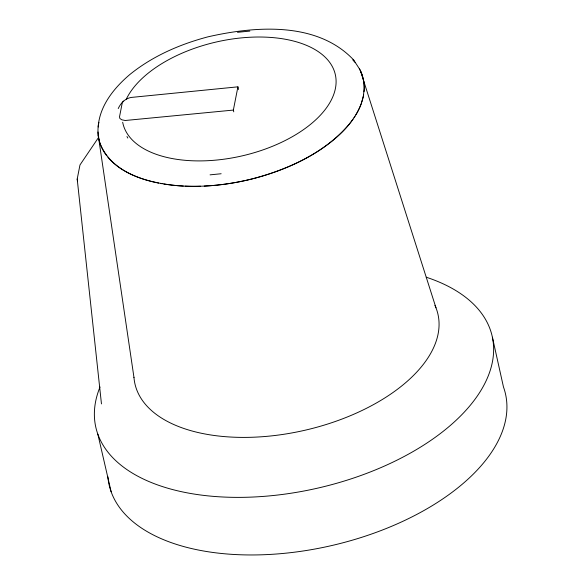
<?xml version="1.0" encoding="UTF-8"?>
<svg xmlns="http://www.w3.org/2000/svg" width="584" height="584" viewBox="0 0 584 584"><rect width="100%" height="100%" fill="white"/><g stroke="black" fill="none" stroke-linecap="round" stroke-linejoin="round"><path stroke-width="0.88" d="M98.17 127.02C99.587 105.755 114.07 87.95 129.663 74.664C152.38 56.181 179.792 44.296 207.941 36.843C255.617 25.959 317.725 21.214 354.152 60.495M101.463 403.916L77.198 179.04L79.971 164.958L98.82 137.079M233.761 111.843L233.352 110.077L237.922 86.834L133.502 97.207C126.356 97.382 121.085 102.288 118.223 108.558M123.326 101.047L122.268 102.806L119.501 116.888L119.895 118.501L121.888 119.822L125.188 120.494L233.352 110.077M237.513 32.31L249.843 31.083M210.065 174.85L221.146 173.747M352.911 59.926L355.357 62.597L359.576 69.087A135.846 72.788 -13 0 1 364.175 89.038L363.358 96.126L361.365 103.332A135.846 72.788 -13 0 1 348.575 125.005C324.178 153.044 288.912 169.01 253.631 178.529A136.006 72.876 -13 0 1 216.138 185.208A136.014 72.876 -13 0 1 179.835 185.851C149.686 183.376 112.113 174.353 99.9 143.051A136.014 72.883 -13 0 1 98.813 122.385A135.583 72.65 -13 0 0 98.382 125.02M360.496 70.941L435.978 307.797M237.922 86.834L238.535 89.491M97.842 434.175L111.135 491.764M492.392 337.231L503.466 386.973A203.334 108.953 -13 0 1 330.405 545.85A203.334 108.953 -13 0 1 107.872 476.726M77.198 179.04L77.49 180.938M98.236 135.379L133.977 377.519M126.261 99.251A108.967 58.385 -13 0 1 296.022 41.712A108.967 58.385 -13 0 1 280.24 142.912A108.967 58.385 -13 0 1 122.677 122.253M127.801 138.05A108.967 58.385 -13 0 1 126.976 136.547M362.956 77.789A135.583 72.65 -13 0 1 364.007 91.732M363.671 94.367A135.583 72.65 -13 0 1 361.832 101.952M361.255 103.631A135.583 72.65 -13 0 1 355.904 114.734M354.984 116.231A135.583 72.65 -13 0 1 354.013 117.72M352.999 119.209A135.583 72.65 -13 0 1 204.21 186.084M200.575 186.223A135.583 72.65 -13 0 1 185.135 186.15M183.318 186.062A135.583 72.65 -13 0 1 163.812 184.011M162.075 183.712A135.583 72.65 -13 0 1 160.352 183.405M158.644 183.077A135.583 72.65 -13 0 1 107.865 157.213M106.726 155.797A135.583 72.65 -13 0 1 99.455 141.598M99.003 139.839A135.583 72.65 -13 0 1 97.995 131.977M353.116 59.911A135.583 72.65 -13 0 1 355.452 62.714M359.328 68.635A135.583 72.65 -13 0 1 362.467 76.044M434.941 305.366A155.453 83.293 -13 0 1 307.33 429.685A155.453 83.293 -13 0 1 133.955 377.271M426.247 277.21A203.334 108.953 -13 0 1 462.908 413.56A203.334 108.953 -13 0 1 216.175 496.59A203.334 108.953 -13 0 1 100.032 386.98"/></g></svg>
